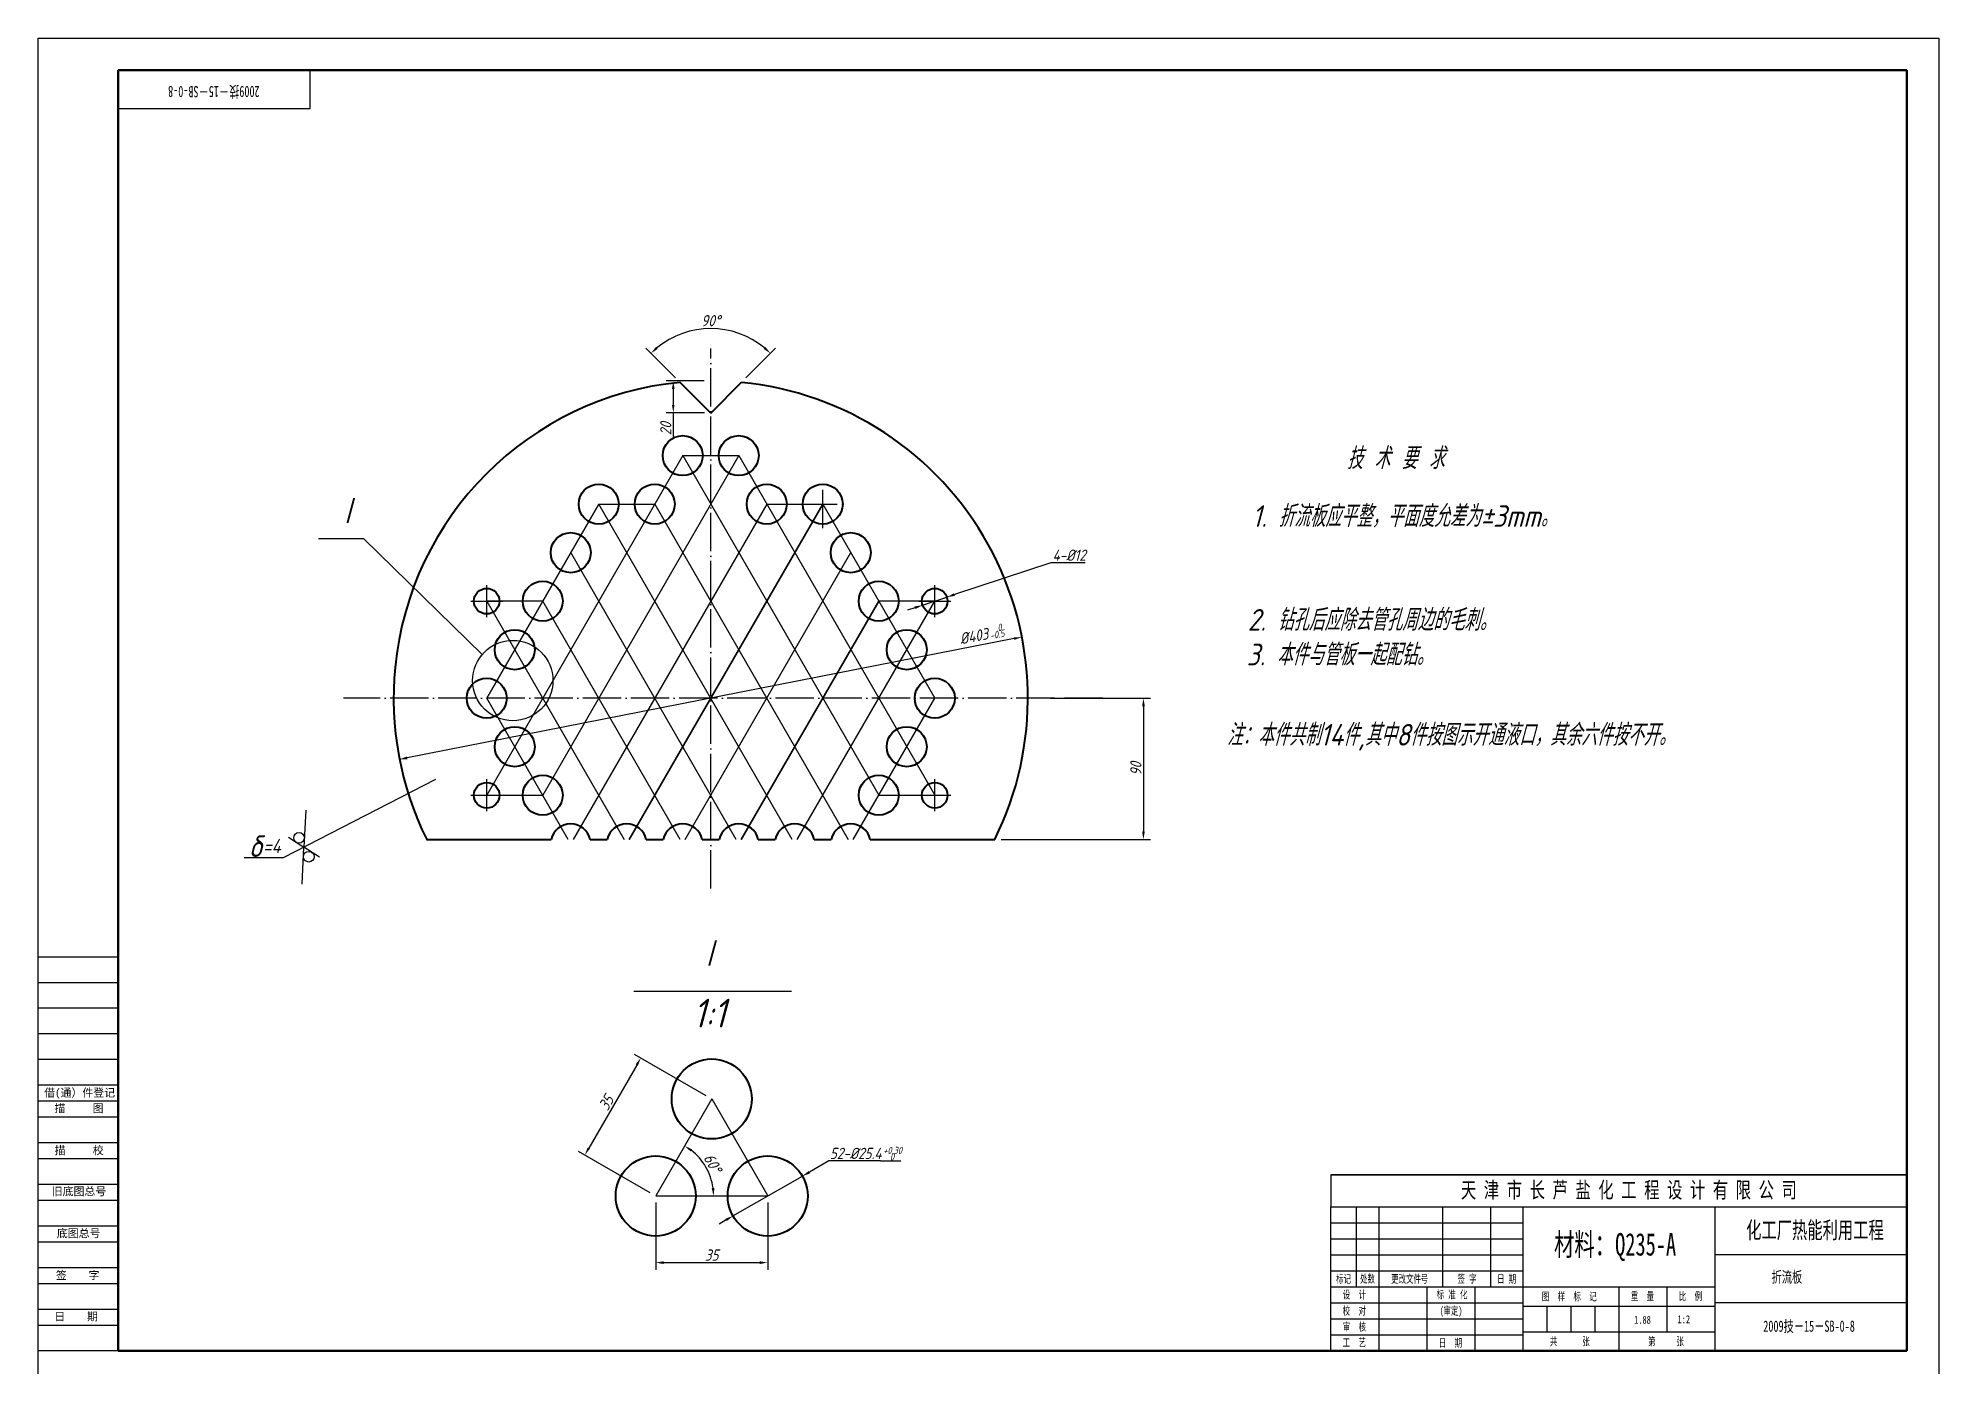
# Model space of a CAD drawing. Header units: millimetres. Extents: x 101 to 1289, y -760 to 920.
# Drawn here: x 101 to 1289, y 90 to 920 of the extents above; entities that cross this region are included whole.
import ezdxf
from ezdxf.enums import TextEntityAlignment as Align

# ---------------------------------------------------------------- set-up
doc = ezdxf.new("R2010")
doc.units = ezdxf.units.MM
doc.linetypes.add('ACAD_ISO02W100', pattern=[15, 12, -3])
doc.linetypes.add('ACAD_ISO04W100', pattern=[30, 24, -3, 0, -3])
for name, color, linetype in [('文字', 7, 'Continuous'), ('标注', 254, 'Continuous'), ('点划线', 1, 'ACAD_ISO04W100'), ('细实线', 253, 'Continuous'), ('虚线', 2, 'ACAD_ISO02W100')]:
    doc.layers.add(name, color=color, linetype=linetype)
doc.layers.add('粗实线', color=4, linetype='Continuous', lineweight=40)
doc.styles.add('GB', font='gbeitc.shx', dxfattribs={"bigfont": 'gbcbig.shx'})
doc.styles.get("Standard").update_dxf_attribs({"font": 'SIMFANG.TTF'})
doc.styles.add('标准', font='SIMFANG.TTF', dxfattribs={"width": 0.667})
doc.dimstyles.new('GB$0', dxfattribs={"dimscale": 2, "dimtxt": 3.5, "dimasz": 2.5, "dimexe": 2.25, "dimexo": 2, "dimtad": 1, "dimdec": 0, "dimtxsty": 'GB', "dimcen": 2.5, "dimadec": 0, "dimazin": 0, "dimtfac": 1, "dimtdec": 0, "dimtmove": 0, "dimatfit": 3, "dimfxl": 0, "dimarcsym": 0})
doc.dimstyles.new('GB$2', dxfattribs={"dimscale": 2, "dimtxt": 3.5, "dimasz": 2.5, "dimexe": 2.25, "dimexo": 2, "dimtad": 1, "dimdec": 0, "dimtxsty": 'GB', "dimcen": 2.5, "dimadec": 0, "dimazin": 0, "dimtfac": 1, "dimtdec": 0, "dimtmove": 0, "dimatfit": 3, "dimfxl": 0, "dimarcsym": 0})
doc.dimstyles.new('GB$3', dxfattribs={"dimscale": 2, "dimtxt": 3.5, "dimasz": 2.5, "dimexe": 2.25, "dimexo": 2, "dimtad": 1, "dimtoh": 1, "dimdec": 0, "dimtxsty": 'GB', "dimcen": 2.5, "dimadec": 0, "dimazin": 0, "dimtfac": 1, "dimtdec": 0, "dimtmove": 0, "dimatfit": 3, "dimfxl": 0, "dimarcsym": 0})

# ---------------------------------------------------------------- blocks, each defined once
blk = doc.blocks.new('CAXBLOCK183')
at = {"insert": (6810, -5001), "char_height": 70, "attachment_point": 1, "style": '标准'}
blk.add_mtext('{\\fFangSong_GB2312|b0|i0|c134|p34;折流板}', dxfattribs=at)
blk = doc.blocks.new('*D9')
at = {"layer": '标注', "color": 0, "lineweight": -2}
blk.add_arc((487.4, 196.4), 36.2, 7.928, 52.072, dxfattribs=at)
at = {"layer": '标注', "color": 0}
for points in [[(509.2, 224.2), (510.1, 225.6), (505.5, 227.7)], [(524.1, 201.4), (522.4, 201.3), (523.6, 196.4)]]:
    blk.add_solid(points, dxfattribs=at)
at = {"layer": '标注', "color": 0, "insert": (523, 216.9), "char_height": 7, "attachment_point": 5, "rotation": 300, "style": 'GB'}
blk.add_mtext('60°', dxfattribs=at)
blk = doc.blocks.new('*D3')
at = {"layer": '标注', "color": 0, "lineweight": -2}
for p, q in [((487.4, 192.4), (487.4, 150.3)), ((557.4, 192.4), (557.4, 150.3)), ((492.4, 154.8), (552.4, 154.8))]:
    blk.add_line(p, q, dxfattribs=at)
at = {"layer": '标注', "color": 0}
for points in [[(492.4, 155.6), (492.4, 153.9), (487.4, 154.8)], [(552.4, 155.6), (552.4, 153.9), (557.4, 154.8)]]:
    blk.add_solid(points, dxfattribs=at)
at = {"layer": '标注', "color": 0, "insert": (522.4, 159.5), "char_height": 7, "attachment_point": 5, "style": 'GB'}
blk.add_mtext('35', dxfattribs=at)
blk = doc.blocks.new('*D2')
at = {"layer": '标注', "color": 0, "lineweight": -2}
for p, q in [((475.6, 278.2), (445.6, 226.3)), ((519, 259), (474.2, 284.8)), ((484, 198.4), (439.2, 224.2))]:
    blk.add_line(p, q, dxfattribs=at)
at = {"layer": '标注', "color": 0}
for points in [[(474.9, 278.7), (476.3, 277.8), (478.1, 282.6)], [(444.9, 226.7), (446.3, 225.9), (443.1, 222)]]:
    blk.add_solid(points, dxfattribs=at)
at = {"layer": '标注', "color": 0, "insert": (456.5, 254.6), "char_height": 7, "attachment_point": 5, "rotation": 60, "style": 'GB'}
blk.add_mtext('35', dxfattribs=at)
blk = doc.blocks.new('*D4')
at = {"layer": '标注', "color": 0, "lineweight": -2}
for p, q in [((734.4, 591.8), (674.1, 572)), ((755.9, 591.8), (734.4, 591.8)), ((654.2, 565.4), (669.4, 570.4)), ((649.4, 563.8), (644.7, 562.3))]:
    blk.add_line(p, q, dxfattribs=at)
at = {"layer": '标注', "color": 0}
for points in [[(673.8, 572.8), (674.4, 571.2), (669.4, 570.4)], [(649.1, 564.6), (649.7, 563), (654.2, 565.4)]]:
    blk.add_solid(points, dxfattribs=at)
at = {"layer": '标注', "color": 0, "insert": (745.8, 596.6), "char_height": 7, "attachment_point": 5, "style": 'GB'}
blk.add_mtext('4-%%C12', dxfattribs=at)
blk = doc.blocks.new('*D5')
at = {"layer": '标注', "color": 0, "lineweight": -2}
for p, q in [((499.7, 707.4), (481.2, 725.9)), ((543.8, 707.4), (562.3, 725.9))]:
    blk.add_line(p, q, dxfattribs=at)
blk.add_arc((521.8, 685.4), 52.8, 50.4271, 129.5729, dxfattribs=at)
at = {"layer": '标注', "color": 0}
for points in [[(488.7, 725.5), (487.6, 726.7), (484.4, 722.7)], [(556, 726.7), (554.8, 725.5), (559.1, 722.7)]]:
    blk.add_solid(points, dxfattribs=at)
at = {"layer": '标注', "color": 0, "insert": (521.8, 743.1), "char_height": 7, "attachment_point": 5, "style": 'GB'}
blk.add_mtext('90°', dxfattribs=at)
blk = doc.blocks.new('*D6')
at = {"layer": '标注', "color": 0, "lineweight": -2}
for p, q in [((517.8, 705.5), (493.9, 705.5)), ((498.4, 700.5), (498.4, 690.5)), ((517.9, 685.5), (493.9, 685.5)), ((498.4, 685.5), (498.4, 670.7))]:
    blk.add_line(p, q, dxfattribs=at)
at = {"layer": '标注', "color": 0}
for points in [[(497.6, 700.5), (499.2, 700.5), (498.4, 705.5)], [(497.6, 690.5), (499.2, 690.5), (498.4, 685.5)]]:
    blk.add_solid(points, dxfattribs=at)
at = {"layer": '标注', "color": 0, "insert": (493.7, 675.6), "char_height": 7, "attachment_point": 5, "rotation": 90, "style": 'GB'}
blk.add_mtext('20', dxfattribs=at)
blk = doc.blocks.new('*D7')
at = {"layer": '标注', "color": 0, "lineweight": -2}
for p, q in [((734.2, 507.3), (796.7, 507.3)), ((792.2, 502.3), (792.2, 424)), ((703.3, 419), (796.7, 419))]:
    blk.add_line(p, q, dxfattribs=at)
at = {"layer": '标注', "color": 0}
for points in [[(791.4, 502.3), (793.1, 502.3), (792.2, 507.3)], [(791.4, 424), (793.1, 424), (792.2, 419)]]:
    blk.add_solid(points, dxfattribs=at)
at = {"layer": '标注', "color": 0, "insert": (787.5, 463.2), "char_height": 7, "attachment_point": 5, "rotation": 90, "style": 'GB'}
blk.add_mtext('90', dxfattribs=at)
blk = doc.blocks.new('*D8')
at = {"layer": '标注', "color": 0, "lineweight": -2}
for p, q in [((595.6, 218.3), (583.5, 211.3)), ((628, 218.3), (595.6, 218.3)), ((535.7, 183.9), (579.1, 208.8)), ((531.4, 181.4), (527.1, 178.9))]:
    blk.add_line(p, q, dxfattribs=at)
at = {"layer": '标注', "color": 0}
for points in [[(583, 212), (583.9, 210.5), (579.1, 208.8)], [(531, 182.2), (531.8, 180.7), (535.7, 183.9)]]:
    blk.add_solid(points, dxfattribs=at)
at = {"layer": '标注', "color": 0, "insert": (612.4, 223), "char_height": 7, "attachment_point": 5, "style": 'GB'}
blk.add_mtext('52-%%C25.4', dxfattribs=at)
blk = doc.blocks.new('*D10')
at = {"layer": '标注', "color": 0, "lineweight": -2}
blk.add_line((711.4, 544.5), (332.1, 470.1), dxfattribs=at)
at = {"layer": '标注', "color": 0}
for points in [[(711.2, 545.3), (711.5, 543.7), (716.3, 545.5)], [(332, 470.9), (332.3, 469.2), (327.2, 469.1)]]:
    blk.add_solid(points, dxfattribs=at)
at = {"layer": '标注', "color": 0, "insert": (686.3, 546), "char_height": 7, "attachment_point": 5, "rotation": 11.1061, "style": 'GB'}
blk.add_mtext('%%C403', dxfattribs=at)

msp = doc.modelspace()

# ---------------------------------------------------------------- linework, layer by layer
at = {"lineweight": -3}
for p, q in [((101.4, 79.6), (101.4, 919.6)), ((101.4, 919.6), (1289.4, 919.6)), ((1289.4, 919.6), (1289.4, 79.6)), ((271.4, 875.6), (271.4, 899.6)), ((151.4, 875.6), (271.4, 875.6)), ((151.4, 345.6), (101.4, 345.6)), ((151.4, 329.6), (101.4, 329.6)), ((151.4, 313.6), (101.4, 313.6)), ((151.4, 297.6), (101.4, 297.6)), ((151.4, 281.6), (101.4, 281.6)), ((151.4, 265.6), (101.4, 265.6)), ((1269.4, 251.6), (1269.4, 265.6)), ((151.4, 255.6), (101.4, 255.6)), ((1269.4, 237.6), (1269.4, 251.6)), ((151.4, 245.6), (101.4, 245.6)), ((1269.4, 237.6), (1269.4, 209.6)), ((1269.4, 209.6), (1269.4, 237.6)), ((1269.4, 237.6), (1269.4, 209.6)), ((151.4, 229.6), (101.4, 229.6)), ((151.4, 219.6), (101.4, 219.6)), ((151.4, 203.6), (101.4, 203.6)), ((909.4, 209.6), (925.4, 209.6)), ((1269.4, 209.6), (909.4, 209.6)), ((909.4, 209.6), (909.4, 189.6)), ((925.4, 209.6), (1005.4, 209.6)), ((1005.4, 209.6), (1093.4, 209.6)), ((1093.4, 209.6), (1109.4, 209.6)), ((1109.4, 209.6), (1185.4, 209.6)), ((1185.4, 209.6), (1229.4, 209.6)), ((1229.4, 209.6), (1269.4, 209.6)), ((1269.4, 189.6), (1269.4, 209.6)), ((151.4, 193.6), (101.4, 193.6)), ((909.4, 99.6), (909.4, 189.6)), ((909.4, 189.6), (1269.4, 189.6)), ((909.4, 189.6), (1269.4, 189.6)), ((909.4, 179.6), (1029.4, 179.6)), ((925.4, 139.6), (925.4, 189.6)), ((939.4, 189.6), (939.4, 99.6)), ((979.4, 139.6), (979.4, 189.6)), ((1009.4, 139.6), (1009.4, 189.6)), ((1029.4, 189.6), (1029.4, 99.6)), ((1149.4, 189.6), (1149.4, 99.6)), ((1269.4, 189.6), (1269.4, 99.6)), ((151.4, 177.6), (101.4, 177.6)), ((151.4, 177.6), (101.4, 177.6)), ((151.4, 167.6), (101.4, 167.6)), ((909.4, 169.6), (1029.4, 169.6)), ((909.4, 159.6), (1029.4, 159.6)), ((1269.4, 159.6), (1149.4, 159.6)), ((151.4, 151.6), (101.4, 151.6)), ((909.4, 149.6), (1029.4, 149.6)), ((151.4, 141.6), (101.4, 141.6)), ((909.4, 139.6), (1149.4, 139.6)), ((969.4, 139.6), (969.4, 99.6)), ((999.4, 139.6), (999.4, 99.6)), ((1089.4, 139.6), (1089.4, 99.6)), ((1119.4, 139.6), (1119.4, 111.6)), ((151.4, 125.6), (101.4, 125.6)), ((909.4, 129.6), (1029.4, 129.6)), ((909.4, 119.6), (1029.4, 119.6)), ((1029.4, 127.6), (1149.4, 127.6)), ((1044.4, 127.6), (1044.4, 111.6)), ((1059.4, 127.6), (1059.4, 111.6)), ((1074.4, 127.6), (1074.4, 111.6)), ((1269.4, 129.6), (1149.4, 129.6)), ((151.4, 115.6), (101.4, 115.6)), ((909.4, 109.6), (969.4, 109.6)), ((969.4, 109.6), (1029.4, 109.6)), ((1029.4, 111.6), (1149.4, 111.6)), ((151.4, 99.6), (101.4, 99.6)), ((1269.4, 99.6), (909.4, 99.6))]:
    msp.add_line(p, q, dxfattribs=at)
at = {"lineweight": 50}
for p, q in [((151.4, 99.6), (151.4, 899.6)), ((151.4, 899.6), (1269.4, 899.6)), ((1269.4, 899.6), (1269.4, 99.6)), ((1269.4, 99.6), (151.4, 99.6))]:
    msp.add_line(p, q, dxfattribs=at)
at = {"layer": '文字'}
msp.add_line((473.7, 324.4), (572.3, 324.4), dxfattribs=at)
at = {"layer": '标注'}
for p, q in [((305, 606.8), (276.7, 606.8)), ((379, 534.6), (305, 606.8)), ((349.7, 456.5), (254.7, 407.6)), ((268.7, 437.3), (267.6, 414.2)), ((257.9, 420.5), (267.6, 414.2)), ((254.7, 407.6), (230.2, 407.6)), ((266.5, 391.1), (267.6, 414.2)), ((277.3, 408), (267.6, 414.2)), ((628, 218.3), (640.6, 218.3))]:
    msp.add_line(p, q, dxfattribs=at)
for centre in [(264.5, 420.1), (270.6, 408.3)]:
    msp.add_circle(centre, 3.33, dxfattribs=at)
at = {"layer": '点划线'}
for p, q in [((521.8, 388.4), (521.8, 725.7)), ((591.8, 613.5), (591.8, 643.5)), ((576.8, 628.5), (606.8, 628.5)), ((381.8, 557.9), (381.8, 577.9)), ((661.8, 557.9), (661.8, 577.9)), ((371.8, 567.9), (391.8, 567.9)), ((651.8, 567.9), (671.8, 567.9)), ((766.8, 507.3), (292.4, 507.3)), ((381.8, 436.7), (381.8, 456.7)), ((661.8, 436.7), (661.8, 456.7)), ((371.8, 446.7), (391.8, 446.7)), ((651.8, 446.7), (671.8, 446.7))]:
    msp.add_line(p, q, dxfattribs=at)
at = {"layer": '粗实线'}
for p, q in [((521.8, 685.4), (502.5, 704.6)), ((521.8, 685.4), (541, 704.6)), ((344.2, 419), (422, 419)), ((446.5, 419), (457, 419)), ((481.5, 419), (492, 419)), ((516.5, 419), (527, 419)), ((551.5, 419), (562, 419)), ((586.5, 419), (597, 419)), ((621.5, 419), (699.3, 419))]:
    msp.add_line(p, q, dxfattribs=at)
for centre, radius in [((504.3, 658.8), 12.5), ((539.3, 658.8), 12.5), ((451.8, 628.5), 12.5), ((486.8, 628.5), 12.5), ((556.8, 628.5), 12.5), ((591.8, 628.5), 12.5), ((434.3, 598.2), 12.5), ((609.3, 598.2), 12.5), ((381.8, 567.9), 8), ((416.8, 567.9), 12.5), ((626.8, 567.9), 12.5), ((661.8, 567.9), 8), ((399.3, 537.6), 12.5), ((644.3, 537.6), 12.5), ((381.8, 507.3), 12.5), ((661.8, 507.3), 12.5), ((399.3, 477), 12.5), ((644.3, 477), 12.5), ((381.8, 446.7), 8), ((416.8, 446.7), 12.5), ((626.8, 446.7), 12.5), ((661.8, 446.7), 8), ((522.4, 257), 25), ((487.4, 196.4), 25), ((557.4, 196.4), 25)]:
    msp.add_circle(centre, radius, dxfattribs=at)
for centre, radius, start, end in [((521.8, 507.3), 198.2, 95.5664, 174.4336), ((521.8, 507.3), 198.2, 333.5674, 84.4336), ((521.8, 507.3), 198.2, 174.4336, 206.4326), ((434.3, 416.3), 12.5, 12.3928, 167.6072), ((469.3, 416.3), 12.5, 12.3928, 167.6072), ((504.3, 416.3), 12.5, 12.3928, 167.6072), ((539.3, 416.3), 12.5, 12.3928, 167.6072), ((574.3, 416.3), 12.5, 12.3928, 167.6072), ((609.3, 416.3), 12.5, 12.3928, 167.6072)]:
    msp.add_arc(centre, radius, start, end, dxfattribs=at)
at = {"layer": '细实线'}
for p, q in [((504.3, 658.8), (381.8, 446.7)), ((539.3, 658.8), (416.8, 446.7)), ((504.3, 658.8), (626.8, 446.7)), ((504.3, 658.8), (539.3, 658.8)), ((539.3, 658.8), (661.8, 446.7)), ((381.8, 507.3), (451.8, 628.5)), ((451.8, 628.5), (381.8, 507.3)), ((556.8, 628.5), (435.8, 419)), ((572.7, 419), (451.8, 628.5)), ((451.8, 628.5), (486.8, 628.5)), ((470.8, 419), (591.8, 628.5)), ((591.8, 628.5), (470.8, 419)), ((470.8, 419), (591.8, 628.5)), ((591.8, 628.5), (470.8, 419)), ((486.8, 628.5), (607.7, 419)), ((556.8, 628.5), (591.8, 628.5)), ((591.8, 628.5), (661.8, 507.3)), ((537.7, 419), (434.3, 598.2)), ((505.8, 419), (609.3, 598.2)), ((416.8, 567.9), (381.8, 567.9)), ((381.8, 567.9), (399.3, 537.6)), ((502.7, 419), (416.8, 567.9)), ((540.8, 419), (626.8, 567.9)), ((626.8, 567.9), (540.8, 419)), ((575.8, 419), (661.8, 567.9)), ((661.8, 567.9), (626.8, 567.9)), ((399.3, 537.6), (467.7, 419)), ((432.7, 419), (381.8, 507.3)), ((610.8, 419), (661.8, 507.3)), ((381.8, 446.7), (416.8, 446.7)), ((626.8, 446.7), (661.8, 446.7)), ((522.4, 257), (487.4, 196.4)), ((522.4, 257), (557.4, 196.4)), ((487.4, 196.4), (557.4, 196.4))]:
    msp.add_line(p, q, dxfattribs=at)
msp.add_circle((398.1, 518.3), 25.1, dxfattribs=at)
at = {"layer": '虚线'}
msp.add_line((521.8, 685.5), (521.9, 685.5), dxfattribs=at)

# ---------------------------------------------------------------- block references
at = {"lineweight": -3, "xscale": 0.09999999999899956, "yscale": 0.09999999999922693, "zscale": 0.09999999999922693}
msp.add_blockref('CAXBLOCK183', (503.8, 649.4), dxfattribs=at)

# ---------------------------------------------------------------- texts
at = {"lineweight": -3, "style": 'GB'}
for s, p in [('2. 钻孔后应除去管孔周边的毛刺。', (857.4, 549.5)), ('3. 本件与管板一起配钻。', (856.7, 527.8)), ('注：本件共制14件,其中8件按图示开通液口，其余六件按不开。', (844.3, 477.7))]:
    msp.add_text(s, height=13.5, dxfattribs=at).set_placement(p)
at = {"lineweight": -3, "width": 0.7}
msp.add_text('天 津 市 长 芦 盐 化 工 程 设 计 有 限 公 司', height=10, dxfattribs=at).set_placement((1095.6, 200.2), align=Align.MIDDLE_CENTER)
at = {"style": '标准', "width": 0.667}
msp.add_text('化工厂热能利用工程', height=10.5, dxfattribs=at).set_placement((1168.9, 169.9))
at = {"lineweight": -3, "style": '标准', "width": 0.667}
for s, p in [('标记', (912.6, 142.1)), ('处数', (927.6, 142.2)), ('更改文件', (947, 142.1)), ('号', (965.4, 142.1)), ('签 字', (988.5, 142.2)), ('日 期', (1013.2, 142.1)), ('设  计', (916.8, 132.3)), ('标 准 化', (975.5, 132.4)), ('图  样  标  记', (1041.2, 131.1)), ('重  量', (1096.8, 131.4)), ('比  例', (1126.8, 131.3)), ('校  对', (916.7, 122.2)), ('(', (977.4, 122.2)), ('审定', (979.7, 122.2)), (')', (989, 122.2)), ('1.88', (1098.9, 116.6)), ('1:2', (1126, 116.9)), ('工  艺', (916.7, 102.4)), ('审  核', (916.8, 112.2)), ('日  期', (976.8, 102.1)), ('共      张', (1046.2, 103.1)), ('第     张', (1107.6, 103.1))]:
    msp.add_text(s, height=5, dxfattribs=at).set_placement(p)
at = {"lineweight": -3, "insert": (239.9, 882.6), "char_height": 7, "attachment_point": 1, "rotation": 180, "style": '标准'}
msp.add_mtext('{\\fFangSong_GB2312|b0|i0|c134|p34;2009技－15－SB-0-8}', dxfattribs=at)
at = {"lineweight": -3, "char_height": 5, "width": 1244.16, "attachment_point": 5}
for s, insert in [('\\f仿宋_GB2312|b0|i0|c134|p49;借(通）件登记', (127.4, 260.2)), ('\\f仿宋_GB2312|b0|i0|c134|p49;描     图', (127, 250.9)), ('\\f仿宋_GB2312|b0|i0|c134|p49;描     校', (127.1, 224.6)), ('\\f仿宋_GB2312|b0|i0|c134|p49;旧底图总号', (127, 199)), ('\\f仿宋_GB2312|b0|i0|c134|p49;底图总号', (126.8, 172.8)), ('签    字', (126.2, 146.6)), ('日    期', (125.2, 120.8))]:
    msp.add_mtext(s, dxfattribs=dict(at, insert=insert))
at = {"lineweight": -3, "attachment_point": 1, "style": '标准'}
for s, insert, char_height in [('{\\fFangSong_GB2312|b0|i0|c134|p34;材料：}Q235-A', (1048.8, 173.2), 14), ('{\\fFangSong_GB2312|b0|i0|c134|p34;2009技－15－SB-0-8}', (1179.6, 118.6), 7)]:
    msp.add_mtext(s, dxfattribs=dict(at, insert=insert, char_height=char_height))
at = {"layer": '文字', "style": 'GB'}
for s, p in [('Ⅰ', (520.4, 338.5)), ('1:1', (520.9, 301.6))]:
    msp.add_text(s, height=18, dxfattribs=at).set_placement(p, align=Align.CENTER)
at = {"layer": '标注', "style": 'GB'}
for s, height, p in [('技 术 要 求', 13.5, (949.8, 650.4)), ('Ⅰ', 18, (294.3, 614.9))]:
    msp.add_text(s, height=height, dxfattribs=at).set_placement(p, align=Align.CENTER)
msp.add_text('1. 折流板应平整，平面度允差为±3mm。', height=13.5, dxfattribs=at).set_placement((860.1, 614.3))
at = {"layer": '标注', "char_height": 4.5, "attachment_point": 1, "rotation": 11.3227, "style": 'GB'}
for s, insert, width in [('-0.5', (695.8, 548.4), 11.178), ('  0', (695.7, 552.4), 21.784)]:
    msp.add_mtext(s, dxfattribs=dict(at, insert=insert, width=width))
at = {"layer": '标注', "attachment_point": 1, "style": 'GB'}
for s, insert, char_height, width in [('δ', (233.1, 421.7), 13.5, 39.71), ('=4', (242.1, 419.5), 9, 23.176), ('+0.30', (629.6, 227.1), 4.5, 11.178), ('  0', (628.9, 223.1), 4.5, 11.178)]:
    msp.add_mtext(s, dxfattribs=dict(at, insert=insert, char_height=char_height, width=width))

# ---------------------------------------------------------------- dimensions: what is measured, and where the dimension line sits
at = {"layer": '标注'}
dim = msp.add_angular_dim_2l(base=(535.4, 736.4), line1=((521.8, 685.4), (541, 704.6)), line2=((521.8, 685.4), (502.5, 704.6)), dimstyle='GB$2', override={"dimtoh": 1}, dxfattribs=at)
dim.commit()
dim.dimension.update_dxf_attribs({"geometry": '*D5', "text_midpoint": (521.8, 743.1)})
dim = msp.add_linear_dim(base=(498.4, 685.5), p1=(521.8, 705.5), p2=(521.9, 685.5), angle=90, dimstyle='GB$0', dxfattribs=at)
dim.commit()
dim.dimension.update_dxf_attribs({"geometry": '*D6', "text_midpoint": (498.4, 675.6), "dimtype": 160})
for p1, p2, text, picture, middle in [((654.2, 565.4), (669.4, 570.4), '4-%%C12', '*D4', (745.8, 591.8)), ((535.7, 183.9), (579.1, 208.8), '52-%%C25.4', '*D8', (612.4, 218.3))]:
    dim = msp.add_diameter_dim_2p(p1=p1, p2=p2, text=text, dimstyle='GB$3', dxfattribs=at)
    dim.commit()
    dim.dimension.update_dxf_attribs({"geometry": picture, "text_midpoint": middle, "dimtype": 163})
dim = msp.add_diameter_dim_2p(p1=(716.3, 545.5), p2=(327.2, 469.1), text='%%C403', dimstyle='GB$3', override={"dimtmove": 2}, dxfattribs=at)
dim.commit()
dim.dimension.update_dxf_attribs({"geometry": '*D10', "text_midpoint": (686.3, 546), "dimtype": 163})
dim = msp.add_linear_dim(base=(792.2, 419), p1=(730.2, 507.3), p2=(699.3, 419), angle=90, text='90', dimstyle='GB$0', dxfattribs=at)
dim.commit()
dim.dimension.update_dxf_attribs({"geometry": '*D7', "text_midpoint": (787.5, 463.2)})
dim = msp.add_aligned_dim(p1=(522.4, 257), p2=(487.4, 196.4), distance=-51.2, text='35', dimstyle='GB$0', dxfattribs=at)
dim.commit()
dim.dimension.update_dxf_attribs({"geometry": '*D2', "text_midpoint": (456.5, 254.6)})
dim = msp.add_angular_dim_2l(base=(521.4, 208.7), line1=((487.4, 196.4), (557.4, 196.4)), line2=((522.4, 257), (487.4, 196.4)), dimstyle='GB$2', dxfattribs=at)
dim.commit()
dim.dimension.update_dxf_attribs({"geometry": '*D9', "text_midpoint": (523, 216.9)})
dim = msp.add_linear_dim(base=(557.4, 154.8), p1=(487.4, 196.4), p2=(557.4, 196.4), text='35', dimstyle='GB$0', dxfattribs=at)
dim.commit()
dim.dimension.update_dxf_attribs({"geometry": '*D3', "text_midpoint": (522.4, 159.5)})

doc.saveas('drawing.dxf')
